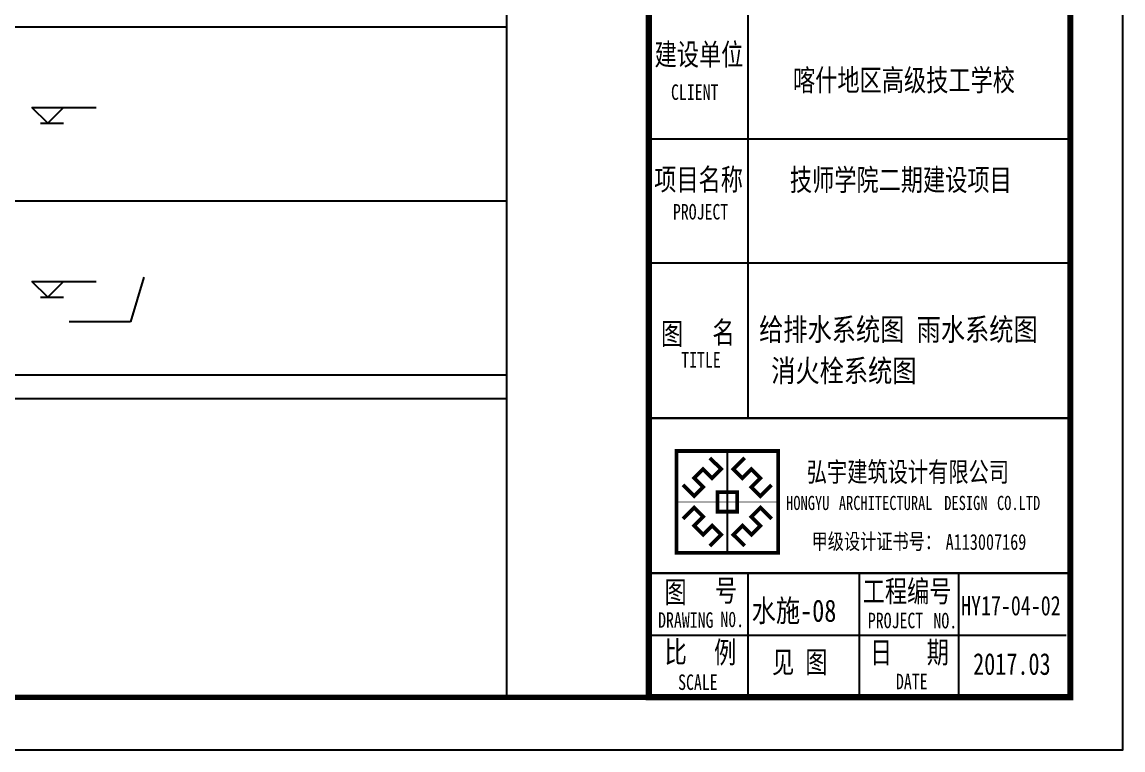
# Model space of a CAD drawing. Extents: x -46552 to 500351, y 55470 to 139570.
# Drawn here: x 479453 to 500351, y 66593 to 80400 of the extents above; entities that cross this region are included whole.
import ezdxf

# ---------------------------------------------------------------- set-up
doc = ezdxf.new("R2010")
doc.units = 0
doc.header["$LTSCALE"] = 1000
doc.header["$MEASUREMENT"] = 0
for name, color, linetype in [('DIM_消防', 3, 'Continuous'), ('TK', 126, 'Continuous'), ('TWT_ELEV', 3, 'Continuous'), ('TWT_TITLE', 7, 'Continuous')]:
    doc.layers.add(name, color=color, linetype=linetype)
doc.styles.add('-宋体', font='', dxfattribs={"width": 0.8})
doc.styles.get('-宋体').set_extended_font_data('SimSun')

# ---------------------------------------------------------------- blocks, each defined once
blk = doc.blocks.new('logo')
at = {"color": 6}
blk.add_line((1004, 2011), (1004, 0), dxfattribs=at)
at = {"color": 6, "const_width": 74.6}
for points in [[(0, 2011), (2008, 2011), (2008, 0), (0, 0)], [(809, 1198), (1199, 1198), (1199, 813), (809, 813)]]:
    blk.add_lwpolyline(points, close=True, dxfattribs=at)
at = {"color": 6}
blk.add_lwpolyline([(0, 2011), (2008, 2011), (2008, 0), (0, 0)], close=True, dxfattribs=at)
for points, const_width in [([(1004, 2011), (1004, 0)], 15.2), ([(660, 1874), (883, 1654), (704, 1475), (526, 1653), (350, 1477), (528, 1299), (350, 1120), (129, 1340)], 74.6), ([(1348, 1874), (1125, 1654), (1304, 1475), (1482, 1653), (1658, 1477), (1480, 1299), (1659, 1120), (1879, 1340)], 74.6), ([(0, 1006), (2008, 1006)], 15.2), ([(660, 137), (883, 357), (704, 536), (526, 358), (350, 534), (528, 712), (350, 891), (129, 671)], 74.6), ([(1348, 137), (1125, 357), (1304, 536), (1482, 358), (1658, 534), (1480, 712), (1659, 891), (1879, 671)], 74.6)]:
    blk.add_lwpolyline(points, dxfattribs=dict(at, const_width=const_width))
blk = doc.blocks.new('sfsf')
at = {"layer": 'TK'}
for p, q in [((189969, 236381), (189969, 283440)), ((191851, 241676), (191851, 249323)), ((189969, 244617), (189969, 246970)), ((189969, 238735), (189969, 241676)), ((189969, 241676), (197969, 241676)), ((189969, 237558), (189969, 238735)), ((189969, 238735), (197969, 238735)), ((189969, 238735), (197893, 238735)), ((191851, 236381), (191851, 238735)), ((193969, 236381), (193969, 238735)), ((195851, 236381), (195851, 238735)), ((189969, 236382), (189969, 237558)), ((189969, 237558), (197893, 237558)), ((189969, 237558), (191145, 237558)), ((191145, 237558), (191381, 237558)), ((191381, 237558), (191616, 237558)), ((197969, 236381), (189969, 236381)), ((189969, 236381), (191969, 236381)), ((197969, 236382), (190967, 236382)), ((197969, 236381), (191169, 236381)), ((197969, 236382), (192017, 236382))]:
    blk.add_line(p, q, dxfattribs=at)
at = {"layer": 'TK', "const_width": 118}
blk.add_lwpolyline([(189969, 293781), (197969, 293781), (197969, 236382), (189969, 236382)], close=True, dxfattribs=at)
at = {"layer": 'TK', "const_width": 40}
for points in [[(189969, 246970), (197969, 246970)], [(189969, 244617), (197969, 244617)], [(189969, 241676), (197969, 241676)], [(189969, 238735), (197969, 238735)]]:
    blk.add_lwpolyline(points, dxfattribs=at)
at = {"layer": 'TK'}
blk.add_point((197969, 236382), dxfattribs=at)
blk.add_point((197969, 236382), dxfattribs=at)
blk.add_point((197969, 236382), dxfattribs=at)
blk.add_point((197969, 236382), dxfattribs=at)
blk.add_point((197969, 236382), dxfattribs=at)
at = {"layer": 'TK', "color": 5, "xscale": 0.9602938544121571, "yscale": 0.9602938544121571, "zscale": 0.9602938544277988}
blk.add_blockref('logo', (190493, 239120), dxfattribs=at)
at = {"layer": 'TK', "style": '-宋体', "width": 0.75}
for s, height, p in [('建设单位', 411.8, (190078, 248368)), ('CLIENT', 294.1, (190389, 247711)), ('项目名称', 411.8, (190069, 245996)), ('PROJECT', 294.1, (190425, 245442)), ('图', 412, (190199, 243067)), ('名', 412, (191175, 243096)), ('TITLE', 294.1, (190583, 242635)), ('工程编号', 411.8, (194028, 238185)), ('图', 412, (190265, 238170)), ('号', 412, (191220, 238198)), ('DRAWING', 294.1, (190144, 237698)), ('N0.', 294.1, (191326, 237711)), ('PROJECT', 294.1, (194126, 237690)), ('NO.', 294.1, (195371, 237687)), ('比', 412, (190268, 237034)), ('例', 412, (191207, 237027)), ('日', 412, (194165, 237024)), ('期', 412, (195242, 237027)), ('见 图', 411.8, (192307, 236841)), ('SCALE', 294.1, (190524, 236519)), ('DATE', 294.1, (194659, 236532))]:
    blk.add_text(s, height=height, dxfattribs=at).set_placement(p)
at = {"layer": 'TK', "color": 1, "style": '-宋体', "width": 0.75}
for s, p in [('喀什地区高级技工学校', (192705, 247880)), ('技师学院二期建设项目', (192645, 245989))]:
    blk.add_text(s, height=411.8, dxfattribs=at).set_placement(p)
at = {"layer": 'TK', "color": 9, "style": '-宋体', "width": 0.75}
for s, height, p in [('弘宇建筑设计有限公司', 375.3, (192966, 240467)), ('HONGYU', 268.1, (192574, 239932, 0)), ('ARCHITECTURAL', 268.06, (193575, 239932, 0)), ('DESIGN', 268.1, (195576, 239932, 0)), ('CO.LTD', 268.1, (196577, 239932, 0)), ('甲级设计证书号：', 300.1, (193058, 239187)), ('A113007169', 300.1, (195602, 239177))]:
    blk.add_text(s, height=height, dxfattribs=at).set_placement(p)
at = {"layer": 'TK', "color": 3, "style": '-宋体', "width": 0.75}
blk.add_text('HY17-04-02', height=370.6, dxfattribs=at).set_placement((195895, 237933))
at = {"layer": 'TK', "color": 4, "style": '-宋体', "width": 0.75}
blk.add_text('2017.03', height=411.8, dxfattribs=at).set_placement((196124, 236806))

msp = doc.modelspace()

# ---------------------------------------------------------------- linework, layer by layer
msp.add_line((488652, 124993), (488652, 67593))
for points in [[(488652, 80300), (422804, 80300)], [(488652, 77000), (422804, 77000)], [(488652, 73700), (422765, 73700)], [(488652, 73250), (422745, 73250)]]:
    msp.add_lwpolyline(points)
at = {"layer": 'DIM_消防'}
for p, q in [((481768, 75560), (481515, 74712)), ((481515, 74712), (480351, 74712))]:
    msp.add_line(p, q, dxfattribs=at)
at = {"layer": 'TWT_ELEV'}
for p, q in [((479942, 78480), (479642, 78780)), ((479642, 78780), (480862, 78780)), ((479942, 78480), (480242, 78780)), ((479802, 78480), (480242, 78480)), ((479942, 75180), (479642, 75480)), ((479642, 75480), (480862, 75480)), ((479942, 75180), (480242, 75480)), ((479802, 75180), (480242, 75180))]:
    msp.add_line(p, q, dxfattribs=at)
at = {"layer": 'TWT_TITLE'}
msp.add_lwpolyline([(416251, 66593), (500351, 66593), (500351, 125993), (416251, 125993)], close=True, dxfattribs=at)
at = {"layer": 'TWT_TITLE', "const_width": 100}
msp.add_lwpolyline([(418751, 67593), (499351, 67593), (499351, 124993), (418751, 124993)], close=True, dxfattribs=at)

# ---------------------------------------------------------------- block references
msp.add_blockref('sfsf', (301383, -168788))

# ---------------------------------------------------------------- texts
at = {"color": 20, "style": '-宋体', "width": 0.8}
for s, height, p in [('给排水系统图 雨水系统图 ', 421.52, (493444, 74358)), (' 消火栓系统图', 421.5, (493444, 73575)), ('水施-08', 421.5, (493303, 69024))]:
    msp.add_text(s, height=height, dxfattribs=at).set_placement(p)

doc.saveas('drawing.dxf')
